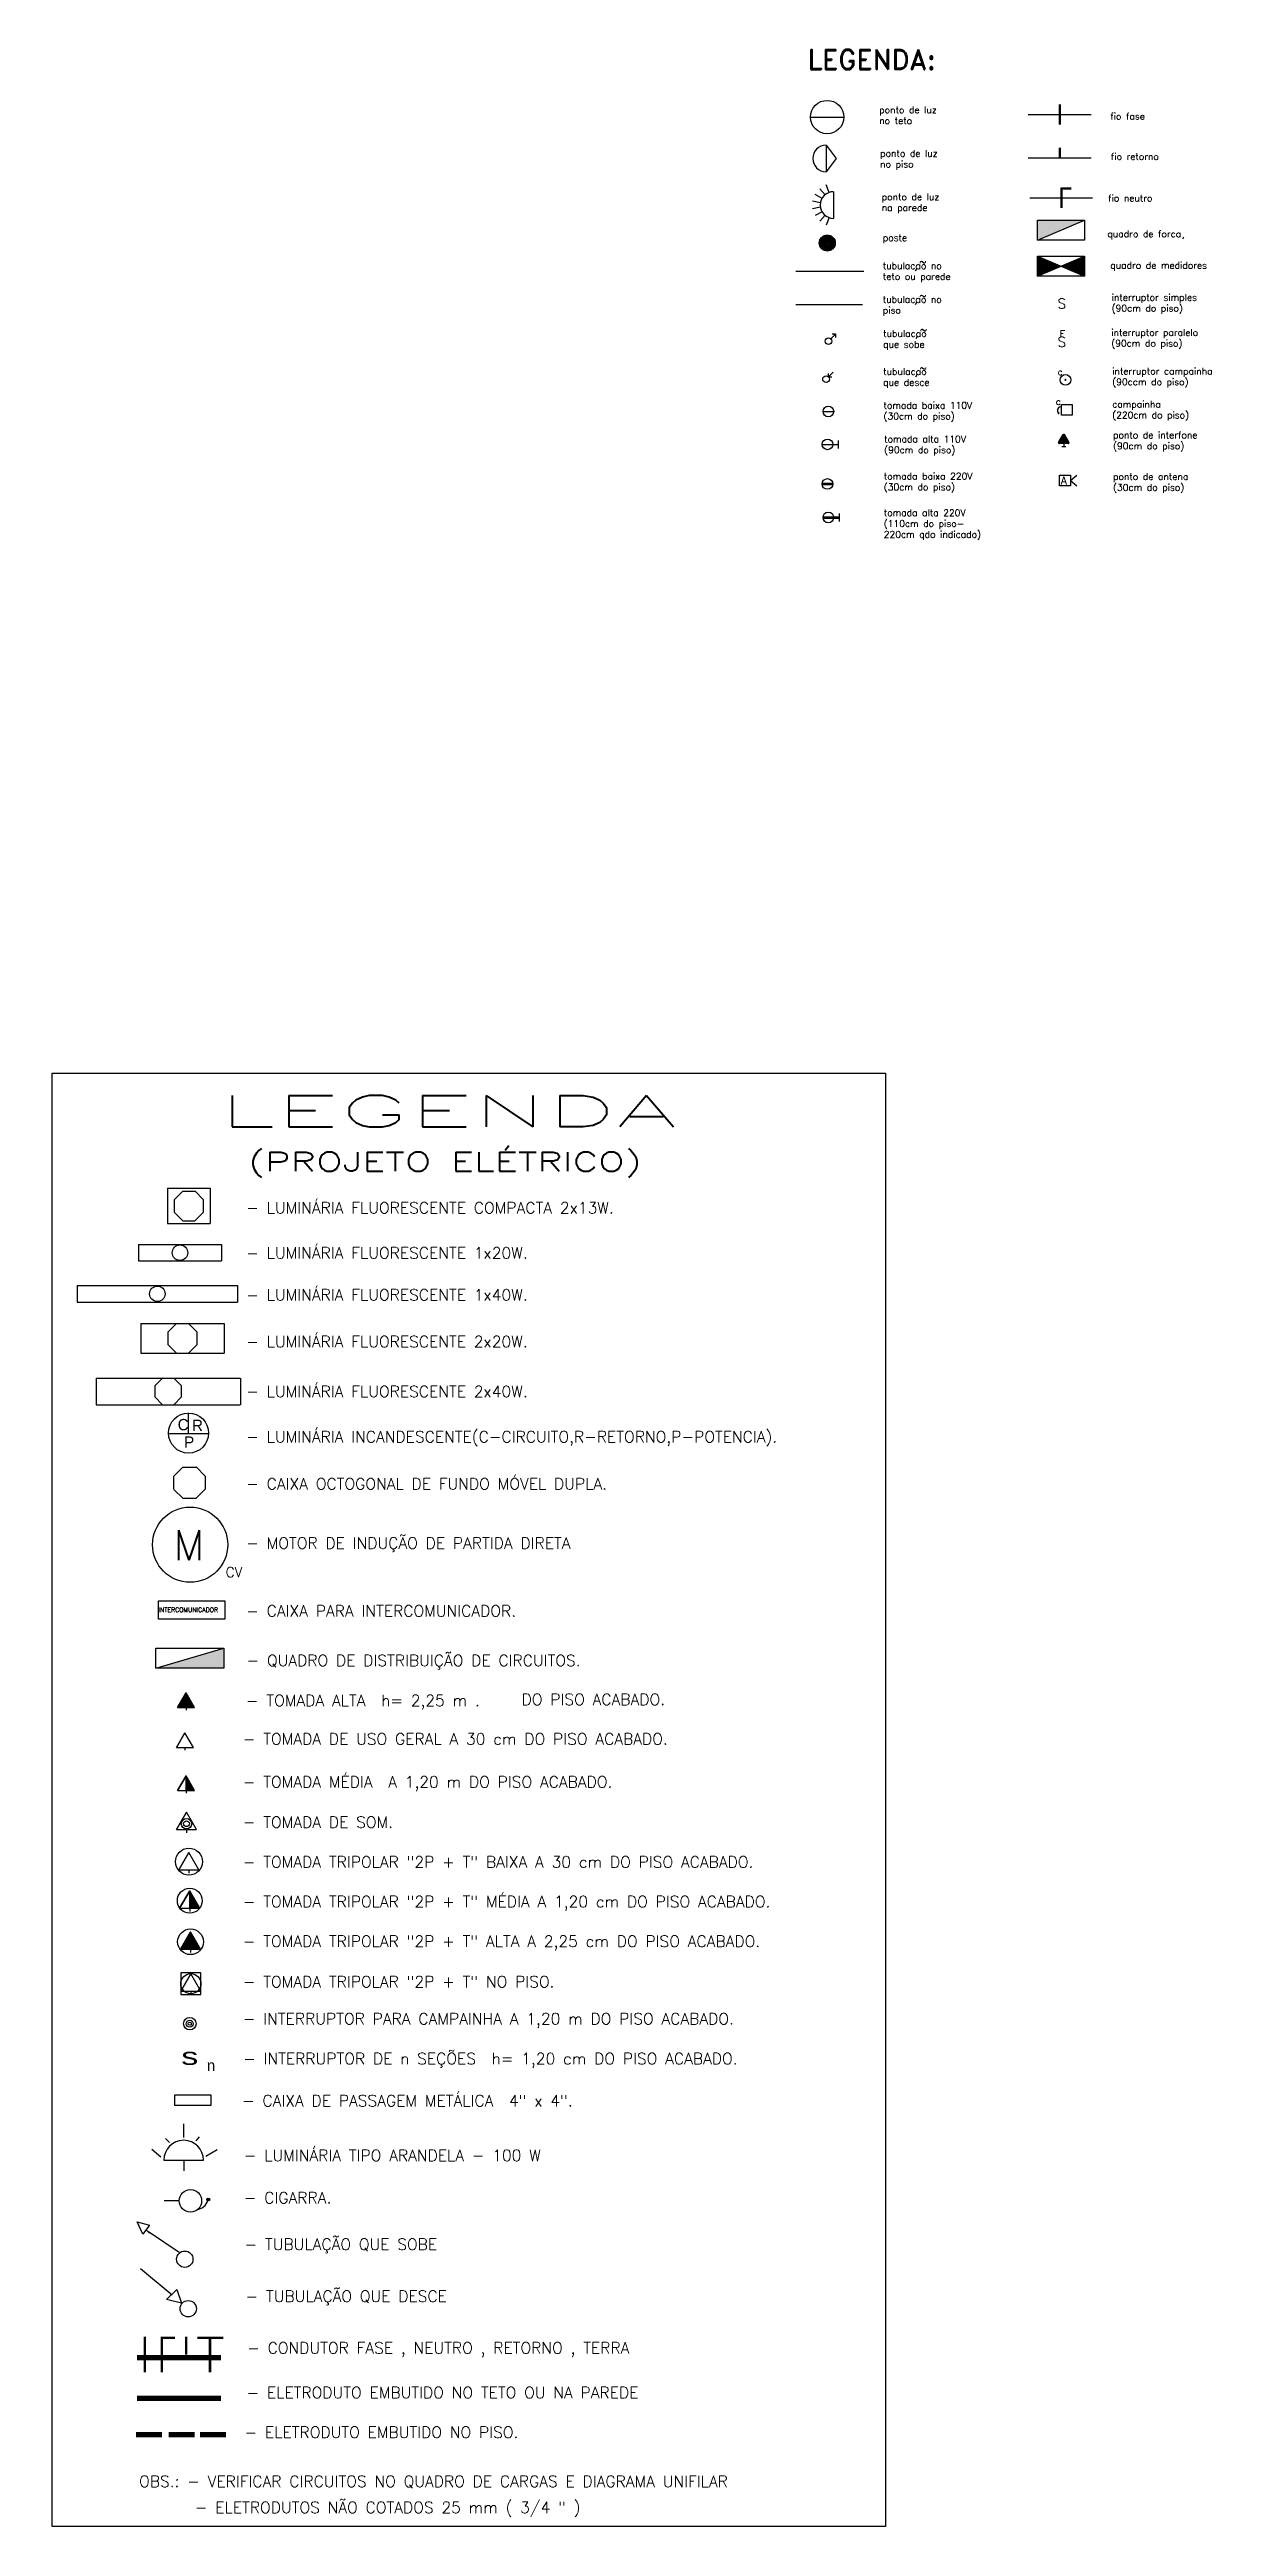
# Model space of a CAD drawing. Header units: centimetres. Extents: x -31425 to 547589, y -58792 to 172981.
# Drawn here: x -31425 to -14016, y 135853 to 172981 of the extents above; entities that cross this region are included whole.
import ezdxf

# ---------------------------------------------------------------- set-up
doc = ezdxf.new("R2010")
doc.units = ezdxf.units.CM
doc.linetypes.add('DASHED2', pattern=[9.525, 6.35, -3.175])
doc.linetypes.add('HIDDEN', pattern=[9.525, 6.35, -3.175])
doc.layers.get('0').update_dxf_attribs({"color": 4})
for name, color, linetype in [('Legenda_eletrica_predial|ELETRICA', 2, 'Continuous'), ('Legenda_projeto_eletrico|CIRCUITOS', 7, 'Continuous'), ('Legenda_projeto_eletrico|ILUMINACAO', 1, 'Continuous'), ('Legenda_projeto_eletrico|LEGENDAS', 7, 'Continuous'), ('Legenda_projeto_eletrico|MOTORES', 1, 'Continuous'), ('Legenda_projeto_eletrico|QUADROS', 1, 'Continuous'), ('Legenda_projeto_eletrico|TOMADAS', 1, 'Continuous'), ('Legenda_projeto_eletrico|TUB-ELETRICA', 5, 'Continuous')]:
    doc.layers.add(name, color=color, linetype=linetype)
doc.styles.add('ROMAND', font='Romand', dxfattribs={"height": 0.3})
doc.styles.add('ROMANS', font='romans.shx', dxfattribs={"width": 1.5})
doc.styles.add('TXT', font='txt')

msp = doc.modelspace()

# ---------------------------------------------------------------- hatches: boundary and pattern name
at = {"lineweight": 5}
h = msp.add_hatch(dxfattribs=at)
h.set_pattern_fill('AR-BRSTD', color=256, scale=100, style=0)
h.set_pattern_definition([(0, (11890, 0), (0, 6774.18), []), (90, (11890, 0), (-10160, 6774.2), [6774.2, -6774.2])])
h.paths.add_polyline_path([(-31425.16, 171722.272), (-27022.718, 171722.272), (-27022.718, 170546.545)])

# ---------------------------------------------------------------- linework, layer by layer
at = {"const_width": 38.4}
for points in [[(-29742.402, 138699.561), (-29742.402, 138161.961)], [(-29742.402, 138680.361), (-29544.002, 138680.361)], [(-29211.831, 138680.361), (-28821.431, 138680.361)], [(-29019.831, 138699.561), (-29019.831, 138161.961)]]:
    msp.add_lwpolyline(points, dxfattribs=at)
at = {"layer": 'Legenda_eletrica_predial|ELETRICA'}
for p, q in [((-20023.696, 171969.335), (-19523.696, 171969.335)), ((-16760.037, 172005.566), (-15820.369, 172005.566)), ((-16290.203, 171855.566), (-16290.203, 172155.566)), ((-16275.203, 171855.566), (-16275.203, 172155.566)), ((-19789.862, 171548.647), (-19639.862, 171348.647)), ((-19789.862, 171548.647), (-19789.862, 171148.647)), ((-19639.862, 171348.647), (-19789.862, 171148.647)), ((-16760.037, 171357.24), (-15820.369, 171357.24)), ((-16290.203, 171357.24), (-16290.203, 171507.24)), ((-16275.203, 171357.24), (-16275.203, 171507.24)), ((-19850.686, 170750.577), (-19954.042, 170810.25)), ((-19806.038, 170803.786), (-19882.752, 170895.211)), ((-19745.885, 170838.516), (-19786.703, 170950.664)), ((-19677.481, 170850.577), (-19677.481, 170450.577)), ((-16266.414, 170608.286), (-16266.414, 170908.286)), ((-16266.414, 170908.286), (-16116.414, 170908.286)), ((-16266.414, 170893.286), (-16116.414, 170893.286)), ((-16251.414, 170608.286), (-16251.414, 170908.286)), ((-19874.442, 170685.307), (-19991.975, 170706.031)), ((-19874.442, 170615.848), (-19991.975, 170595.123)), ((-19850.686, 170550.577), (-19954.042, 170490.904)), ((-19806.038, 170497.368), (-19882.752, 170405.944)), ((-19745.885, 170462.639), (-19786.703, 170350.49)), ((-16736.248, 170758.286), (-15796.58, 170758.286)), ((-16619.807, 170425.206), (-15919.807, 170425.206)), ((-16619.807, 170125.206), (-16619.807, 170425.206)), ((-16619.807, 170125.206), (-15919.807, 170425.206)), ((-15919.807, 170425.206), (-15919.807, 170125.206)), ((-15919.807, 170125.206), (-16619.807, 170125.206)), ((-14433.403, 170167.626), (-14447.058, 170137.29)), ((-18437.142, 169695.196), (-18457.551, 169659.48)), ((-16619.807, 169581.557), (-15919.807, 169881.557)), ((-16619.807, 169881.557), (-15919.807, 169581.557)), ((-16619.807, 169881.557), (-15919.807, 169881.557)), ((-16619.807, 169581.557), (-16619.807, 169881.557)), ((-15919.807, 169881.557), (-15919.807, 169581.557)), ((-20241.766, 169656.944), (-19226.052, 169656.944)), ((-15919.807, 169581.557), (-16619.807, 169581.557)), ((-18436.962, 169189.207), (-18457.371, 169153.49)), ((-19717.363, 168646.05), (-19646.653, 168716.761)), ((-19646.653, 168716.761), (-19696.653, 168716.761)), ((-19646.653, 168716.761), (-19646.653, 168666.761)), ((-18426.143, 168678.443), (-18446.552, 168642.727)), ((-19754.983, 168074.748), (-19684.272, 168145.459)), ((-19754.983, 168074.748), (-19754.983, 168124.748)), ((-19754.983, 168074.748), (-19704.983, 168074.748)), ((-18432.164, 168104.091), (-18452.573, 168068.375)), ((-19835.737, 167555.864), (-19675.737, 167555.864)), ((-16260.65, 167500.396), (-16260.65, 167660.396)), ((-16260.65, 167660.396), (-16100.65, 167660.396)), ((-16100.65, 167500.396), (-16260.65, 167500.396)), ((-16100.65, 167660.396), (-16100.65, 167500.396)), ((-19608.837, 167122.754), (-19608.837, 167002.754)), ((-16307.219, 167088.888), (-16237.937, 167208.888)), ((-16220.616, 167208.888), (-16151.334, 167088.888)), ((-19848.837, 167062.754), (-19608.837, 167062.754)), ((-16159.995, 167073.888), (-16298.559, 167073.888)), ((-16259.277, 167030.263), (-16199.277, 167030.263)), ((-16229.277, 167073.888), (-16229.277, 167030.263)), ((-19849.098, 166479.14), (-19690.353, 166479.14)), ((-19849.098, 166459.14), (-19690.353, 166459.14)), ((-16290.022, 166602.232), (-16130.022, 166602.232)), ((-16290.022, 166442.232), (-16290.022, 166602.232)), ((-16130.022, 166442.232), (-16290.022, 166442.232)), ((-16130.022, 166602.232), (-16130.022, 166442.232)), ((-16130.022, 166522.232), (-16031.397, 166600.788)), ((-16130.022, 166522.232), (-16031.397, 166442.357)), ((-19834.702, 165977.497), (-19595.329, 165977.497)), ((-19595.329, 166027.497), (-19595.329, 165907.497)), ((-19834.702, 165957.497), (-19595.329, 165957.497))]:
    msp.add_line(p, q, dxfattribs=at)
at = {"layer": 'Legenda_eletrica_predial|ELETRICA', "linetype": 'HIDDEN'}
msp.add_line((-20241.766, 169160.819), (-19244.862, 169160.819), dxfattribs=at)
at = {"layer": 'Legenda_eletrica_predial|ELETRICA'}
for centre, radius in [((-19773.696, 171969.335), 250), ((-19771.528, 170080.865), 120), ((-19771.528, 170080.865), 110), ((-19771.528, 170080.865), 100), ((-19771.528, 170080.865), 90), ((-19771.528, 170080.865), 80), ((-19771.528, 170080.865), 70), ((-19771.528, 170080.865), 60), ((-19771.528, 170080.865), 50), ((-19771.528, 170080.865), 40), ((-19771.528, 170080.865), 30), ((-19771.528, 170080.865), 20), ((-19771.528, 170080.865), 10), ((-19752.719, 168610.694), 50), ((-19790.338, 168039.393), 50), ((-16202.612, 168028.916), 80), ((-19755.737, 167555.864), 80), ((-19768.837, 167062.754), 80), ((-19769.725, 166469.14), 80), ((-19755.329, 165967.497), 80)]:
    msp.add_circle(centre, radius, dxfattribs=at)
for centre, radius, start, end in [((-19789.862, 171348.647), 200, 90, 270), ((-19677.481, 170650.577), 200, 90, 270), ((-16202.612, 168028.916), 7.5, 0, 180), ((-16202.612, 168028.916), 7.5, 180, 0), ((-16267.672, 167570.275), 54.656, 82.6187296, 224.2801853), ((-16306.802, 167532.116), 7.5, 0, 180), ((-16306.802, 167532.116), 7.5, 180, 0), ((-16298.559, 167083.888), 10, 149.9999999, 270), ((-16229.277, 167203.888), 10, 29.9999999, 149.9999999), ((-16159.995, 167083.888), 10, 270, 29.9999999)]:
    msp.add_arc(centre, radius, start, end, dxfattribs=at)
for points in [[(-16619.807, 170425.206), (-16619.807, 170125.206), (-15919.807, 170425.206)], [(-16619.807, 169881.557), (-16269.807, 169731.557), (-16619.807, 169581.557)], [(-15919.807, 169881.557), (-16269.807, 169731.557), (-15919.807, 169581.557)], [(-16298.559, 167073.888), (-16307.219, 167088.888), (-16305.242, 167076.449), (-16308.336, 167081.791)], [(-16307.219, 167088.888), (-16237.937, 167208.888), (-16298.559, 167073.888)], [(-16237.937, 167208.888), (-16220.616, 167208.888), (-16298.559, 167073.888), (-16159.995, 167073.888)], [(-16237.937, 167208.888), (-16220.616, 167208.888), (-16234.355, 167212.502), (-16226.71, 167213.553)], [(-16220.616, 167208.888), (-16159.995, 167073.888), (-16151.334, 167088.888)], [(-16159.995, 167073.888), (-16151.334, 167088.888), (-16155.896, 167074.766), (-16150.808, 167079.938)]]:
    msp.add_solid(points, dxfattribs=at)
at = {"layer": 'Legenda_projeto_eletrico|CIRCUITOS', "const_width": 38.4}
for points in [[(-29998.183, 138699.561), (-29998.183, 138161.961)], [(-29378.843, 138699.561), (-29378.843, 138430.761)]]:
    msp.add_lwpolyline(points, dxfattribs=at)
at = {"layer": 'Legenda_projeto_eletrico|ILUMINACAO'}
for p, q in [((-29657.836, 155912.164), (-29017.836, 155912.164)), ((-29657.836, 155912.164), (-29657.836, 155382.164)), ((-29429.68, 155868.896), (-29245.584, 155868.488)), ((-29017.836, 155912.164), (-29017.836, 155382.164)), ((-29657.836, 155382.164), (-29017.836, 155382.164)), ((-29428.478, 155425.433), (-29245.992, 155425.433)), ((-30093.455, 155067.431), (-30093.455, 154824.236)), ((-30092.823, 155067.431), (-28848.883, 155067.431)), ((-30092.823, 154824.236), (-28848.883, 154824.236)), ((-28846.987, 155067.431), (-28846.987, 154824.236)), ((-31010.05, 154454.23), (-31010.05, 154203.786)), ((-31009.418, 154454.23), (-28608.765, 154454.23)), ((-28606.869, 154454.23), (-28606.869, 154203.786)), ((-31009.418, 154203.786), (-28608.765, 154203.786))]:
    msp.add_line(p, q, dxfattribs=at)
for points in [[(-29429.68, 155868.896), (-29559.567, 155739.008), (-29559.567, 155555.32), (-29429.68, 155425.433), (-29428.478, 155425.433)], [(-29246.564, 155425.433), (-29245.992, 155425.433), (-29116.105, 155555.32), (-29116.105, 155739.008), (-29245.584, 155868.488)]]:
    msp.add_lwpolyline(points, dxfattribs=at)
for centre in [(-29470.915, 154946.298), (-29809.661, 154330.018)]:
    msp.add_circle(centre, 116.303, dxfattribs=at)
at = {"layer": 'Legenda_projeto_eletrico|LEGENDAS', "color": 1}
for p, q in [((-31386.229, 157638.5), (-18900.038, 157638.5)), ((-31386.229, 135853.398), (-31386.229, 157638.5)), ((-18900.038, 157638.5), (-18900.038, 135853.398)), ((-30055.753, 153886.705), (-30055.753, 153440.175)), ((-30055.121, 153886.705), (-28811.181, 153886.705)), ((-29524.994, 153884.906), (-29654.881, 153755.019)), ((-29654.881, 153755.019), (-29654.881, 153571.331)), ((-29522.527, 153884.906), (-29524.994, 153884.906)), ((-29211.418, 153755.019), (-29340.898, 153884.498)), ((-29211.418, 153571.331), (-29211.418, 153755.019)), ((-28809.284, 153886.705), (-28809.284, 153440.175)), ((-30055.121, 153440.175), (-28811.181, 153440.175)), ((-29654.881, 153571.331), (-29524.994, 153441.443)), ((-29524.994, 153441.443), (-29523.791, 153441.443)), ((-29341.878, 153441.443), (-29341.305, 153441.443)), ((-29341.305, 153441.443), (-29211.418, 153571.331)), ((-30729.063, 153068.025), (-30729.063, 152666.148)), ((-30728.494, 153068.025), (-28567.907, 153068.025)), ((-29730.859, 153066.406), (-29847.758, 152949.507)), ((-29728.64, 153066.406), (-29730.859, 153066.406)), ((-29448.642, 152949.507), (-29565.173, 153066.039)), ((-28566.201, 153068.025), (-28566.201, 152666.148)), ((-30728.494, 152666.148), (-28567.907, 152666.148)), ((-29847.758, 152949.507), (-29847.758, 152784.188)), ((-29847.758, 152784.188), (-29730.859, 152667.29)), ((-29730.859, 152667.29), (-29729.777, 152667.29)), ((-29566.055, 152667.29), (-29565.54, 152667.29)), ((-29565.54, 152667.29), (-29448.642, 152784.188)), ((-29448.642, 152784.188), (-29448.642, 152949.507)), ((-29644.1, 152237.844), (-29042.609, 152237.844)), ((-29343.354, 152237.844), (-29343.354, 152544.161)), ((-29565.191, 151401.961), (-29565.535, 151595.625)), ((-29565.256, 151595.285), (-29428.195, 151733.121)), ((-29427.097, 151733.529), (-29229.162, 151733.529)), ((-29229.984, 151734.107), (-29094.169, 151599.076)), ((-29094.446, 151598.158), (-29094.446, 151404.783)), ((-29424.411, 151262.034), (-29562.25, 151399.088)), ((-29228.862, 151263.462), (-29425.438, 151261.915)), ((-29094.111, 151399.921), (-29228.222, 151265.043)), ((-29094.446, 151415.731), (-29094.446, 151402.964)), ((-29094.42, 151421.766), (-29094.42, 151400.108)), ((-29792.347, 149726.588), (-28800.434, 149726.588)), ((-29792.347, 149452.897), (-29792.347, 149726.588)), ((-28800.434, 149726.588), (-28800.434, 149452.613)), ((-28800.434, 149452.613), (-29792.347, 149452.897)), ((-29833.531, 148719.206), (-29833.531, 149016.706)), ((-29833.531, 149016.706), (-28813.531, 149016.706)), ((-29833.531, 148719.206), (-28813.531, 149016.706)), ((-28813.531, 149016.706), (-28813.531, 148719.206)), ((-28813.531, 148719.206), (-29833.531, 148719.206)), ((-29379.343, 148351.419), (-29506.843, 148130.419)), ((-29379.343, 148351.419), (-29506.843, 148130.419)), ((-29506.843, 148130.419), (-29379.343, 148351.419)), ((-29251.843, 148130.419), (-29379.343, 148351.419)), ((-29379.343, 148130.419), (-29379.343, 148351.419)), ((-29506.843, 148130.419), (-29251.843, 148130.419)), ((-29379.343, 148130.419), (-29379.343, 148087.919)), ((-29396.343, 147751.067), (-29523.843, 147530.067)), ((-29523.843, 147530.067), (-29396.343, 147751.067)), ((-29396.343, 147751.067), (-29523.843, 147530.067)), ((-29523.843, 147530.067), (-29268.843, 147530.067)), ((-29268.843, 147530.067), (-29396.343, 147751.067)), ((-29396.343, 147530.067), (-29396.343, 147487.567)), ((-29379.343, 147107.029), (-29506.843, 146886.029)), ((-29379.343, 147107.029), (-29506.843, 146886.029)), ((-29506.843, 146886.029), (-29379.343, 147107.029)), ((-29251.843, 146886.029), (-29379.343, 147107.029)), ((-29379.343, 146886.029), (-29379.343, 147107.029)), ((-29506.843, 146886.029), (-29251.843, 146886.029)), ((-29379.343, 146886.029), (-29379.343, 146843.529)), ((-29373.205, 146559.945), (-29523.205, 146299.945)), ((-29373.205, 146559.945), (-29523.205, 146299.945)), ((-29523.205, 146299.945), (-29373.205, 146559.945)), ((-29523.205, 146299.945), (-29223.205, 146299.945)), ((-29223.205, 146299.945), (-29373.205, 146559.945)), ((-29373.205, 146299.945), (-29373.205, 146249.945)), ((-29415.669, 141684.061), (-29415.669, 141888.061)), ((-29755.669, 141386.561), (-29891.669, 141505.561)), ((-29628.169, 141607.561), (-29687.669, 141667.061)), ((-29228.669, 141633.061), (-29177.669, 141692.561)), ((-29084.169, 141403.561), (-28914.169, 141505.561)), ((-29713.169, 141344.061), (-29118.169, 141344.061)), ((-29415.669, 141344.061), (-29415.669, 141182.561)), ((-30112.669, 140420.518), (-29925.669, 140369.518)), ((-30027.669, 140233.518), (-30112.669, 140420.518)), ((-29925.669, 140369.518), (-30027.669, 140233.518)), ((-29925.669, 140250.518), (-29976.669, 140301.518)), ((-29483.669, 139961.518), (-29942.669, 140267.518)), ((-29585.669, 139321.823), (-30061.669, 139712.823)), ((-29670.669, 139253.823), (-29517.669, 139406.823)), ((-29449.669, 139202.823), (-29670.669, 139253.823)), ((-29517.669, 139406.823), (-29449.669, 139202.823)), ((-18900.038, 135853.398), (-31386.229, 135853.398))]:
    msp.add_line(p, q, dxfattribs=at)
at = {"layer": 'Legenda_projeto_eletrico|LEGENDAS', "color": 1, "linetype": 'Continuous'}
msp.add_line((-29478.8, 140734.575), (-29706.158, 140734.575), dxfattribs=at)
at = {"layer": 'Legenda_projeto_eletrico|LEGENDAS', "color": 1}
for centre, radius in [((-29343.049, 152242.293), 300), ((-29398.669, 139859.518), 122.589), ((-29347.669, 139117.823), 122.589)]:
    msp.add_circle(centre, radius, dxfattribs=at)
at = {"layer": 'Legenda_projeto_eletrico|LEGENDAS', "color": 1, "linetype": 'Continuous'}
for centre, radius in [((-29373.205, 146386.967), 78.084), ((-29373.205, 146386.967), 42.978), ((-29324.368, 143389.738), 93.7), ((-29324.368, 143389.738), 51.574), ((-29324.368, 143389.738), 24.594), ((-29314.581, 140734.575), 168.394), ((-29046.205, 140754.299), 21.242), ((-29046.205, 140752.97), 10.621)]:
    msp.add_circle(centre, radius, dxfattribs=at)
at = {"layer": 'Legenda_projeto_eletrico|LEGENDAS', "linetype": 'Continuous'}
msp.add_circle((-29043.568, 140754.299), 4.029, dxfattribs=at)
at = {"layer": 'Legenda_projeto_eletrico|LEGENDAS', "color": 1}
msp.add_arc((-29415.669, 141344.061), 297.985, 0, 180, dxfattribs=at)
at = {"layer": 'Legenda_projeto_eletrico|LEGENDAS', "color": 1, "linetype": 'Continuous'}
msp.add_arc((-29255.836, 140817.169), 220.912, 280.5070199, 339.2295459, dxfattribs=at)
at = {"layer": 'Legenda_projeto_eletrico|LEGENDAS', "color": 1}
for points in [[(-29833.531, 148719.206), (-28813.531, 149016.706), (-28813.531, 148719.206)], [(-29506.843, 148130.419), (-29379.343, 148130.419), (-29379.343, 148351.419)], [(-29379.343, 148130.419), (-29251.843, 148130.419), (-29379.343, 148351.419)], [(-29379.343, 146886.029), (-29251.843, 146886.029), (-29379.343, 147107.029)]]:
    msp.add_solid(points, dxfattribs=at)
at = {"layer": 'Legenda_projeto_eletrico|MOTORES'}
msp.add_circle((-29318.515, 150569.304), 563.35, dxfattribs=at)
at = {"layer": 'Legenda_projeto_eletrico|QUADROS', "linetype": 'Continuous'}
for p, q in [((-29552.549, 142319.328), (-29552.549, 142169.328)), ((-29002.549, 142319.328), (-29552.549, 142319.328)), ((-29002.549, 142169.328), (-29002.549, 142319.328)), ((-29552.549, 142169.328), (-29002.549, 142169.328))]:
    msp.add_line(p, q, dxfattribs=at)
at = {"layer": 'Legenda_projeto_eletrico|TOMADAS'}
for p, q in [((-29336.981, 145694.817), (-29336.981, 145644.817)), ((-29325.709, 145120.142), (-29325.709, 145380.142)), ((-29325.709, 145120.142), (-29325.709, 145070.142)), ((-29314.437, 144508.739), (-29314.437, 144768.739)), ((-29314.437, 144508.739), (-29314.437, 144458.739)), ((-29309.974, 143875.426), (-29309.974, 143825.426))]:
    msp.add_line(p, q, dxfattribs=at)
for points in [[(-29486.981, 145694.817), (-29186.981, 145694.817), (-29336.981, 145954.817)], [(-29475.709, 145120.142), (-29175.709, 145120.142), (-29325.709, 145380.142)], [(-29464.437, 144508.739), (-29164.437, 144508.739), (-29314.437, 144768.739)], [(-29459.974, 143875.426), (-29159.974, 143875.426), (-29309.974, 144135.426)]]:
    msp.add_lwpolyline(points, close=True, dxfattribs=at)
for points in [[(-29486.981, 145694.817), (-29336.981, 145954.817), (-29486.981, 145694.817)], [(-29475.709, 145120.142), (-29325.709, 145380.142), (-29475.709, 145120.142)], [(-29464.437, 144508.739), (-29314.437, 144768.739), (-29464.437, 144508.739)], [(-29459.974, 143875.426), (-29309.974, 144135.426), (-29459.974, 143875.426)]]:
    msp.add_lwpolyline(points, dxfattribs=at)
at = {"layer": 'Legenda_projeto_eletrico|TOMADAS', "linetype": 'Continuous'}
msp.add_lwpolyline([(-29459.007, 144152.322), (-29459.007, 143825.752), (-29157.354, 143825.752), (-29157.354, 144152.322)], close=True, dxfattribs=at)
for centre, radius in [((-29337.122, 145817.124), 202.222), ((-29323.916, 145232.787), 186.599), ((-29312.643, 144617.519), 192.995), ((-29308.18, 143989.037), 150.826)]:
    msp.add_circle(centre, radius, dxfattribs=at)
at = {"layer": 'Legenda_projeto_eletrico|TOMADAS'}
for points in [[(-29325.709, 145120.142), (-29175.709, 145120.142), (-29325.709, 145380.142)], [(-29464.437, 144508.739), (-29314.437, 144508.739), (-29314.437, 144768.739)], [(-29314.437, 144508.739), (-29164.437, 144508.739), (-29314.437, 144768.739)]]:
    msp.add_solid(points, dxfattribs=at)
at = {"layer": 'Legenda_projeto_eletrico|TUB-ELETRICA', "const_width": 80}
for points in [[(-30112.669, 138385.931), (-28854.669, 138385.931)], [(-30112.669, 137774.733), (-28854.669, 137774.733)]]:
    msp.add_lwpolyline(points, dxfattribs=at)
at = {"layer": 'Legenda_projeto_eletrico|TUB-ELETRICA', "linetype": 'DASHED2', "const_width": 80}
for points in [[(-30128.412, 137231.205), (-29740.225, 137231.205)], [(-29640.729, 137231.205), (-29252.543, 137231.205)], [(-29170.157, 137231.205), (-28781.971, 137231.205)]]:
    msp.add_lwpolyline(points, dxfattribs=at)

# ---------------------------------------------------------------- texts
at = {"layer": 'Legenda_eletrica_predial|ELETRICA'}
for s, height, style, p in [('LEGENDA:', 300, 'ROMAND', (-20070.178, 172681.021)), ('ponto de luz ', 100, 'ROMANS', (-18992.908, 172026.973)), ('no teto', 100, 'ROMANS', (-18992.908, 171865.068)), ('fio fase', 100, 'ROMANS', (-15531.07, 171930.859)), ('ponto de luz', 100, 'ROMANS', (-18979.991, 171374.862)), ('no piso', 100, 'ROMANS', (-18979.991, 171212.957)), ('fio retorno', 100, 'ROMANS', (-15523.758, 171328.163)), ('ponto de luz', 100, 'ROMANS', (-18955.824, 170722.925)), ('fio neutro', 100, 'ROMANS', (-15563.749, 170703.981)), ('na parede', 100, 'ROMANS', (-18955.824, 170561.02)), ('poste', 100, 'ROMANS', (-18939.841, 170110.975)), ('quadro de forca', 100, 'ROMANS', (-15574.642, 170167.394)), ('tubulacao no', 100, 'ROMANS', (-18939.841, 169691.033)), ('~', 100, 'ROMANS', (-18392.44, 169750.095)), ('quadro de medidores', 100, 'ROMANS', (-15531.07, 169696.465)), ('teto ou parede', 100, 'ROMANS', (-18939.841, 169529.128)), ('interruptor simples', 100, 'ROMANS', (-15511.01, 169215.609)), ('tubulacao no', 100, 'ROMANS', (-18939.841, 169185.943)), ('piso', 100, 'ROMANS', (-18939.841, 169024.038)), ('~', 100, 'ROMANS', (-18392.26, 169244.106)), ('S', 150, 'ROMAND', (-16321.991, 169098.398)), ('(90cm do piso)', 100, 'ROMANS', (-15511.01, 169053.704)), ('tubulacao', 100, 'ROMANS', (-18934.69, 168672.893)), ('que sobe', 100, 'ROMANS', (-18934.69, 168510.989)), ('~', 100, 'ROMANS', (-18381.441, 168733.342)), ('S', 150, 'ROMAND', (-16321.991, 168523.611)), ('F', 100, 'ROMAND', (-16287.246, 168671.387)), ('interruptor paralelo', 100, 'ROMANS', (-15517.23, 168689.766)), ('(90cm do piso)', 100, 'ROMANS', (-15517.23, 168527.862)), ('tubulacao', 100, 'ROMANS', (-18934.69, 168103.318)), ('~', 100, 'ROMANS', (-18387.461, 168158.99)), ('interruptor campainha', 100, 'ROMANS', (-15502.944, 168110.542)), ('que desce', 100, 'ROMANS', (-18934.69, 167941.413)), ('c', 100, 'ROMAND', (-16320.72, 168100.028)), ('(90ccm do piso)', 100, 'ROMANS', (-15502.944, 167948.638)), ('tomada baixa 110V', 100, 'ROMANS', (-18929.424, 167597.745)), ('(30cm do piso)', 100, 'ROMANS', (-18929.424, 167435.841)), ('c', 100, 'ROMAND', (-16347.826, 167655.265)), ('campainha', 100, 'ROMANS', (-15502.944, 167614.321)), ('(220cm do piso)', 100, 'ROMANS', (-15502.944, 167452.417)), ('tomada alta 110V', 100, 'ROMANS', (-18919.811, 167092.273)), ('ponto de interfone', 100, 'ROMANS', (-15489.789, 167152.028)), ('(90cm do piso)', 100, 'ROMANS', (-15489.789, 166990.123)), ('(90cm do piso)', 100, 'ROMANS', (-18919.811, 166930.368)), ('tomada baixa 220V', 100, 'ROMANS', (-18925.525, 166535.67)), ('(30cm do piso)', 100, 'ROMANS', (-18925.525, 166373.765)), ('A', 120, 'ROMAND', (-16272.623, 166461.972)), ('ponto de antena', 100, 'ROMANS', (-15489.789, 166529.642)), ('(30cm do piso)', 100, 'ROMANS', (-15489.789, 166367.737)), ('tomada alta 220V', 100, 'ROMANS', (-18925.525, 165987.721)), ('220cm qdo indicado)', 100, 'ROMANS', (-18925.525, 165663.911)), ('(110cm do piso-', 100, 'ROMANS', (-18925.525, 165825.816))]:
    msp.add_text(s, height=height, dxfattribs=dict(at, style=style)).set_placement(p)
at = {"layer": 'Legenda_projeto_eletrico|LEGENDAS', "color": 7, "style": 'ROMANS'}
for s, height, width, p in [('LEGENDA', 467.5, 2.5, (-28890.82, 156832.674)), ('(PROJETO ELÉTRICO)', 283.305, 1.5, (-28451.913, 156169.674))]:
    msp.add_text(s, height=height, dxfattribs=dict(at, width=width)).set_placement(p)
at = {"layer": 'Legenda_projeto_eletrico|LEGENDAS', "color": 7, "linetype": 'HIDDEN', "style": 'ROMANS'}
for s, p in [('- LUMINÁRIA FLUORESCENTE COMPACTA 2x13W.', (-28478.21, 155534.34)), ('- LUMINÁRIA FLUORESCENTE 1x20W.', (-28478.21, 154857.641)), ('- LUMINÁRIA FLUORESCENTE 1x40W.', (-28478.21, 154229.278)), ('- LUMINÁRIA FLUORESCENTE 2x20W.', (-28478.21, 153528.411)), ('- LUMINÁRIA FLUORESCENTE 2x40W.', (-28478.21, 152781.321)), ('- LUMINÁRIA INCANDESCENTE(C-CIRCUITO,R-RETORNO,P-POTENCIA).', (-28478.21, 152102.477)), ('- CAIXA OCTOGONAL DE FUNDO MÓVEL DUPLA.', (-28478.21, 151397.082)), ('- MOTOR DE INDUÇÃO DE PARTIDA DIRETA', (-28478.21, 150508.612)), ('- CAIXA PARA INTERCOMUNICADOR.', (-28478.21, 149491.545)), ('DO PISO ACABADO.', (-24352.234, 148165.604)), ('- INTERRUPTOR DE n SEÇÕES  h= 1,20 cm DO PISO ACABADO.', (-28525.138, 142781.043)), ('- ELETRODUTO EMBUTIDO NO PISO.', (-28502.61, 137180.205)), ('OBS.: - VERIFICAR CIRCUITOS NO QUADRO DE CARGAS E DIAGRAMA UNIFILAR', (-30083.624, 136444.689)), ('- ELETRODUTOS NÃO COTADOS 25 mm ( 3/4 " )', (-29247.541, 136053.689))]:
    msp.add_text(s, height=170, dxfattribs=at).set_placement(p)
at = {"layer": 'Legenda_projeto_eletrico|LEGENDAS', "color": 1, "linetype": 'HIDDEN', "style": 'TXT'}
for s, p in [('C', (-29505.24, 152284.226)), ('R', (-29291.275, 152273.535)), ('P', (-29408.956, 152022.294)), ('n', (-29069.138, 142679.043))]:
    msp.add_text(s, height=170, dxfattribs=at).set_placement(p)
at = {"layer": 'Legenda_projeto_eletrico|LEGENDAS', "color": 1, "style": 'ROMANS'}
msp.add_text('INTERCOMUNICADOR', height=67.5, dxfattribs=at).set_placement((-29792.428, 149560.49))
at = {"layer": 'Legenda_projeto_eletrico|LEGENDAS', "color": 7, "style": 'ROMANS'}
for s, p in [('- QUADRO DE DISTRIBUIÇÃO DE CIRCUITOS.', (-28473.531, 148748.956)), ('- TOMADA ALTA  h= 2,25 m .', (-28483.234, 148148.604)), ('- TOMADA DE USO GERAL A 30 cm DO PISO ACABADO.', (-28529.343, 147572.567)), ('- TOMADA MÉDIA  A 1,20 m DO PISO ACABADO.', (-28529.343, 146928.529)), ('- TOMADA DE SOM.', (-28529.343, 146325.109)), ('- TOMADA TRIPOLAR "2P + T" BAIXA A 30 cm DO PISO ACABADO.', (-28529.343, 145728.369)), ('- TOMADA TRIPOLAR "2P + T" MÉDIA A 1,20 cm DO PISO ACABADO.', (-28529.343, 145133.892)), ('- TOMADA TRIPOLAR "2P + T" ALTA A 2,25 cm DO PISO ACABADO.', (-28529.343, 144539.416)), ('- TOMADA TRIPOLAR "2P + T" NO PISO.', (-28529.343, 143934.08)), ('- INTERRUPTOR PARA CAMPAINHA A 1,20 m DO PISO ACABADO.', (-28529.343, 143378.707)), ('- CAIXA DE PASSAGEM METÁLICA  4" x 4".', (-28541.551, 142150.421)), ('- LUMINÁRIA TIPO ARANDELA - 100 W', (-28514.669, 141329.902)), ('- CIGARRA.', (-28514.669, 140695.728)), ('- TUBULAÇÃO QUE SOBE', (-28502.61, 139997.637)), ('- TUBULAÇÃO QUE DESCE', (-28487.787, 139219.823)), ('- CONDUTOR FASE , NEUTRO , RETORNO , TERRA', (-28463.669, 138444.823)), ('- ELETRODUTO EMBUTIDO NO TETO OU NA PAREDE', (-28474.117, 137774.733))]:
    msp.add_text(s, height=170, dxfattribs=at).set_placement(p)
at = {"layer": 'Legenda_projeto_eletrico|LEGENDAS', "color": 1, "style": 'TXT', "width": 1.5}
msp.add_text('s', height=255, dxfattribs=at).set_placement((-29451.638, 142772.543))
at = {"layer": 'Legenda_projeto_eletrico|MOTORES', "style": 'ROMANS'}
for s, height, p in [('M', 450, (-29569.172, 150335.783)), ('CV', 150, (-28786.118, 150082.806))]:
    msp.add_text(s, height=height, dxfattribs=at).set_placement(p)

doc.saveas('drawing.dxf')
